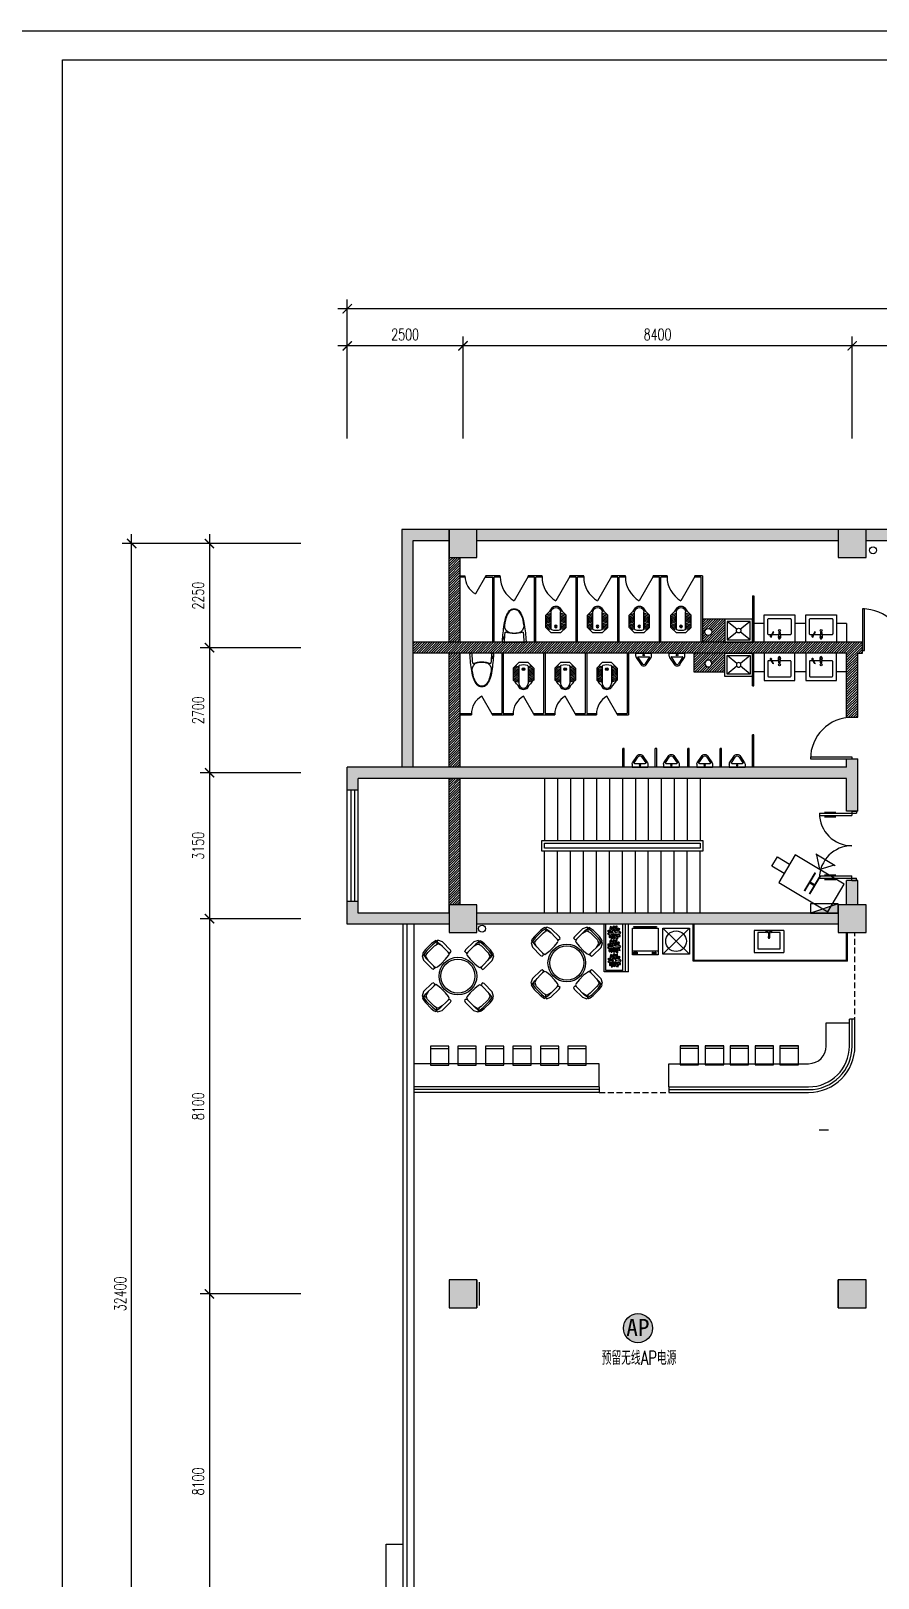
# Model space of a CAD drawing. Extents: x 243000 to 1039751, y -184758 to -16773.
# Drawn here: x 894021 to 912307, y -82371 to -48970 of the extents above; entities that cross this region are included whole.
import ezdxf
from ezdxf.enums import TextEntityAlignment as Align

# ---------------------------------------------------------------- set-up
doc = ezdxf.new("R2010")
doc.units = 0
doc.header["$LTSCALE"] = 1000
doc.header["$MEASUREMENT"] = 0
doc.linetypes.add('HIDDEN2', pattern=[0.1875, 0.125, -0.0625])
doc.layers.get('0').update_dxf_attribs({"linetype": 'CONTINUOUS'})
for name, color, linetype in [('2F-p', 2, 'CONTINUOUS'), ('_PAS CABLE TRAY', 7, 'CONTINUOUS'), ('rd-PDS点', 3, 'CONTINUOUS'), ('WALL', 7, 'CONTINUOUS'), ('Z-TEXT', 7, 'CONTINUOUS'), ('地坪虚线', 250, 'CONTINUOUS'), ('家具', 2, 'CONTINUOUS'), ('植物', 250, 'CONTINUOUS'), ('楼梯', 4, 'CONTINUOUS'), ('洁具', 4, 'CONTINUOUS'), ('消火栓', 1, 'CONTINUOUS'), ('玻璃线', 5, 'CONTINUOUS'), ('轴线标注', 1, 'CONTINUOUS'), ('门', 3, 'CONTINUOUS'), ('隔断', 5, 'CONTINUOUS')]:
    doc.layers.add(name, color=color, linetype=linetype)
doc.styles.add('CHINESE', font='')
doc.styles.add('DIM_FONT', font='romans.shx', dxfattribs={"width": 0.7, "height": 250, "bigfont": 'hztxt.shx'})
doc.styles.add('rd-1', font='')
doc.styles.add('ROMANS', font='romans.shx', dxfattribs={"width": 0.7, "bigfont": 'hzdxf.shx'})
doc.styles.get('CHINESE').set_extended_font_data('NSimSun')
doc.styles.get('rd-1').set_extended_font_data('SimSun')
pattern_1 = [(45, (490930.923, 22153.9), (-26.5165043, 26.5165043), [])]

# ---------------------------------------------------------------- blocks, each defined once
blk = doc.blocks.new('_fzh')
at = {"layer": 'WALL'}
blk.add_hatch(color=7, dxfattribs=at).paths.add_polyline_path([(0.5, 0.5), (-0.5, 0.5), (-0.5, -0.5), (0.5, -0.5)])
at = {"layer": 'WALL', "color": 7}
blk.add_lwpolyline([(-0.5, -0.5), (0.5, -0.5), (0.5, 0.5), (-0.5, 0.5)], close=True, dxfattribs=at)
blk = doc.blocks.new('_LV12')
at = {"color": 8}
for p, q in [((-250, -50), (-39, -219)), ((-250, -450), (-39, -281)), ((39, -219), (250, -50)), ((39, -281), (250, -450))]:
    blk.add_line(p, q, dxfattribs=at)
for points in [[(300, -500), (300, 0), (-300, 0), (-300, -500)], [(250, -450), (250, -50), (-250, -50), (-250, -450)]]:
    blk.add_lwpolyline(points, close=True, dxfattribs=at)
blk.add_circle((0, -250), 50, dxfattribs=at)
blk = doc.blocks.new('_LV13')
at = {"color": 8}
blk.add_circle((0, 0), 0.5, dxfattribs=at)
blk = doc.blocks.new('drtj')
at = {"layer": '家具', "color": 7, "linetype": 'ByBlock'}
for p, q in [((-3061, -222023), (-3204, -222135)), ((-3040, -222050), (-3183, -222162)), ((-3164, -222205), (-3003, -222079)), ((-2991, -221983), (-3061, -222023)), ((-2970, -222010), (-3040, -222050)), ((-3003, -222079), (-2960, -222060)), ((-2957, -221971), (-2991, -221983)), ((-2936, -221998), (-2970, -222010)), ((-2960, -222060), (-2929, -222007)), ((-2910, -222050), (-2960, -222060)), ((-2943, -221989), (-2957, -221971)), ((-2916, -221968), (-2943, -221989)), ((-2929, -222007), (-2943, -221989)), ((-2929, -222007), (-2878, -222054)), ((-2824, -222012), (-2916, -221968)), ((-2836, -222108), (-2910, -222050)), ((-2878, -222054), (-2725, -222252)), ((-2671, -222210), (-2824, -222012)), ((-3266, -222240), (-3293, -222261)), ((-3293, -222261), (-3273, -222361)), ((-3260, -222192), (-3280, -222222)), ((-3280, -222222), (-3266, -222240)), ((-3273, -222361), (-3120, -222559)), ((-3266, -222240), (-3252, -222258)), ((-3204, -222135), (-3260, -222192)), ((-3239, -222219), (-3259, -222249)), ((-3252, -222258), (-3202, -222248)), ((-3252, -222258), (-3219, -222319)), ((-3183, -222162), (-3239, -222219)), ((-3219, -222319), (-3066, -222517)), ((-3215, -222287), (-3202, -222248)), ((-3178, -222373), (-3215, -222287)), ((-3202, -222248), (-3164, -222205)), ((-2907, -222480), (-2799, -222396)), ((-2799, -222396), (-2726, -222325)), ((-2726, -222325), (-2706, -222295)), ((-2725, -222252), (-2695, -222272)), ((-2706, -222295), (-2725, -222252)), ((-2695, -222272), (-2659, -222244)), ((-2659, -222244), (-2671, -222210)), ((-3120, -222559), (-3090, -222579)), ((-3090, -222579), (-3054, -222551)), ((-3066, -222517), (-3029, -222546)), ((-3054, -222551), (-3066, -222517)), ((-3029, -222546), (-2995, -222534)), ((-2995, -222534), (-2907, -222480))]:
    blk.add_line(p, q, dxfattribs=at)
at = {"layer": '家具', "color": 7}
for p, q in [((-3190, -222345), (-3198, -222347)), ((-3083, -222577), (-3089, -222578))]:
    blk.add_line(p, q, dxfattribs=at)
blk = doc.blocks.new('_LV7')
at = {"color": 8}
for p, q in [((-170, -61), (-170, 0)), ((-170, 0), (170, 0)), ((170, -61), (170, 0)), ((-162, -88), (-69, -231)), ((-124, -91), (-43, -216)), ((-116, -76), (116, -76)), ((43, -216), (124, -91)), ((69, -231), (162, -88))]:
    blk.add_line(p, q, dxfattribs=at)
blk.add_circle((0, -38), 17.7, dxfattribs=at)
for centre, radius, start, end in [((-120, -61), 50, 180, 213.0863), ((-116, -86), 10, 90, 213.0863), ((0, -191), 80, 210, 330), ((0, -191), 50, 210, 330), ((116, -86), 10, 326.9137, 90), ((120, -61), 50, 326.9137, 0)]:
    blk.add_arc(centre, radius, start, end, dxfattribs=at)
blk = doc.blocks.new('_ArchTick')
at = {"color": 0, "linetype": 'ByBlock', "const_width": 0.15}
blk.add_lwpolyline([(-0.5, -0.5), (0.5, 0.5)], dxfattribs=at)
blk = doc.blocks.new('A$C48413B5D')
at = {"color": 8}
for p, q in [((0, 22), (0, 487)), ((61, 36), (105, 41)), ((63, 20), (61, 36)), ((106, 24), (63, 20)), ((105, 44), (71, 41)), ((71, 41), (71, 38)), ((105, 41), (105, 44)), ((105, 41), (106, 24))]:
    blk.add_line(p, q, dxfattribs=at)
for centre, radius, start, end in [((21, 488), 21.3, 84.3694, 181.1223), ((10, 453), 9.5, 88.8366, 186.8562), ((-31, -1525), 1988, 82.9992, 88.8366), ((-262, -3912), 4431, 81.6916, 86.3021), ((647, 263), 463, 157.9556, 180.9676), ((345, 310), 151, 82.9692, 172.1351), ((210, 440), 8.29, 337.9556, 81.067), ((251, -436), 903, 68.4531, 82.8162), ((234, -509), 991, 70.7068, 81.6781), ((381, -4), 467, 50.0653, 67.1827), ((412, 45), 398, 49.2492, 64.5915), ((587, 255), 124, 359.2097, 47.3582), ((604, 263), 119, 355.5423, 49.9861), ((10, 56), 9.5, 173.1438, 271.1634), ((21, 21), 21.3, 178.8777, 275.6306), ((-31, 2034), 1988, 271.1634, 277.0008), ((-262, 4422), 4431, 273.6979, 278.3084), ((647, 246), 463, 179.0324, 202.0444), ((703, 260), 513, 172.1351, 180.5584), ((703, 249), 513, 179.4416, 187.8649), ((345, 199), 151, 187.8649, 277.0308), ((210, 69), 8.29, 278.933, 22.0444), ((251, 945), 903, 277.1838, 291.5469), ((234, 1018), 991, 278.3219, 289.2932), ((381, 513), 467, 292.8173, 309.9347), ((412, 464), 398, 295.4085, 310.7508), ((587, 254), 124, 312.6366, 359.6318), ((604, 246), 119, 309.9347, 3.6449)]:
    blk.add_arc(centre, radius, start, end, dxfattribs=at)
blk = doc.blocks.new('A$C544B18FA')
at = {"layer": '洁具', "color": 8}
for p, q in [((0, 380), (120, 424)), ((0, 350), (120, 394)), ((0, 120), (0, 380)), ((0, 320), (120, 364)), ((0, 290), (120, 334)), ((120, 80), (120, 452)), ((320, 80), (320, 452)), ((440, 380), (320, 424)), ((440, 350), (320, 394)), ((440, 320), (320, 364)), ((440, 290), (320, 334)), ((440, 120), (440, 380)), ((0, 260), (120, 304)), ((0, 230), (120, 274)), ((0, 200), (120, 244)), ((0, 170), (120, 214)), ((0, 140), (120, 184)), ((120, 0), (0, 120)), ((7, 113), (120, 154)), ((29, 91), (120, 124)), ((51, 69), (120, 94)), ((440, 260), (320, 304)), ((440, 230), (320, 274)), ((440, 200), (320, 244)), ((440, 170), (320, 214)), ((440, 140), (320, 184)), ((433, 113), (320, 154)), ((411, 91), (320, 124)), ((320, 0), (440, 120)), ((389, 69), (320, 94)), ((120, 0), (320, 0))]:
    blk.add_line(p, q, dxfattribs=at)
for radius in [29, 19]:
    blk.add_circle((220, 141), radius, dxfattribs=at)
for centre, radius, start, end in [((-505, 915), 736, 313.38, 329.6162), ((220, 452), 100, 0, 180), ((220, 452), 128, 44.903, 135.097), ((945, 915), 736, 210.3838, 226.62), ((135, 80), 15, 180, 249.7576), ((220, 311), 261, 249.7576, 290.2424), ((305, 80), 15, 290.2424, 0)]:
    blk.add_arc(centre, radius, start, end, dxfattribs=at)
blk = doc.blocks.new('542422')
at = {"layer": '消火栓'}
blk.add_hatch(color=7, dxfattribs=at).paths.add_polyline_path([(116564, 164856), (115964, 164656), (116564, 164656)])
at = {"layer": '消火栓', "color": 7}
blk.add_line((116564, 164856), (115964, 164656), dxfattribs=at)
blk.add_lwpolyline([(115964, 164856), (115964, 164656), (116564, 164656), (116564, 164856)], close=True, dxfattribs=at)
blk = doc.blocks.new('4234252')
at = {"layer": '植物', "color": 250}
for centre, major_axis, start_param, end_param in [((240791, -95879), (0, 180), -0.359457, 0.901022), ((240963, -97343), (0, 1610), 0.057769, 0.208197), ((240719, -95760), (0, 116), -0.590484, 0.523971), ((240727, -95641), (0, 68.6), 1.837662, 3.28234), ((241967, -90706), (0, 5161), 2.859263, 2.883945), ((240871, -95579), (0, 135), 0.993138, 2.941338), ((241088, -95435), (0, 361), 1.768065, 2.394191), ((240732, -95664), (0, 164), -1.536179, -0.266269), ((240941, -95570), (0, 111), 0.524495, 1.44463), ((241174, -95583), (0, 333), 1.236152, 1.684397), ((241015, -95642), (0, 153), 0.043698, 1.674423), ((240841, -95531), (0, 80.5), 4.636915, 5.505824), ((241158, -95713), (0, 278), 0.639486, 1.52962), ((240804, -95514), (0, 230), 3.782582, 4.816003), ((241023, -95802), (0, 149), -1.139226, 0.796843), ((241024, -96038), (0, 327), -0.422616, 0.324932), ((241023, -95509), (0, 268), 2.842055, 3.671774), ((241124, -95786), (0, 203), 0.122173, 0.899859), ((241061, -95680), (0, 105), -0.445664, 0.775754), ((240970, -95533), (0, 156), 3.800502, 4.372702), ((240758, -95601), (0, 197), 2.58517, 3.623046), ((240808, -95861), (0, 100), 0.866574, 2.12611), ((240879, -95940), (0, 167), 0.529927, 1.415675), ((240537, -95587), (0, 392), 3.724097, 3.920593), ((240899, -95887), (0, 130), 0.536111, 2.111388), ((241170, -96028), (0, 420), 0.851058, 1.394467), ((240732, -95789), (0, 181), 3.564494, 4.731128), ((240934, -95878), (0, 69.9), 1.664297, 2.699348), ((241062, -95764), (0, 188), 1.685863, 2.993944), ((240592, -95901), (0, 353), 4.598653, 5.009933), ((240882, -95893), (0, 55.6), 3.671935, 4.903974), ((240434, -96310), (0, 763), -1.079212, -0.769242), ((240901, -95911), (0, 157), 4.459149, 5.917613), ((240962, -95983), (0, 210), -0.986532, -0.211254), ((241049, -95853), (0, 80.1), 4.540681, 6.538815), ((241111, -95627), (0, 240), 2.774119, 3.178977)]:
    blk.add_ellipse(centre, major_axis=major_axis, ratio=0.897571, start_param=start_param, end_param=end_param, dxfattribs=at)
blk = doc.blocks.new('vreregre')
at = {"layer": '洁具', "color": 7}
for p, q in [((1904780, -62108), (1903980, -62108)), ((1903980, -62708), (1903980, -62108)), ((1904780, -62708), (1904780, -62108)), ((1904368, -62652), (1904368, -62533)), ((1904393, -62652), (1904393, -62533)), ((1903980, -62708), (1904780, -62708)), ((1904343, -62652), (1904368, -62652)), ((1904393, -62652), (1904418, -62652))]:
    blk.add_line(p, q, dxfattribs=at)
blk.add_lwpolyline([(1904452, -62652), (1904680, -62652), (1904680, -62208), (1904080, -62208), (1904080, -62652), (1904309, -62652)], dxfattribs=at)
for centre, radius in [((1904326, -62670), 25), ((1904326, -62670), 20), ((1904435, -62670), 25), ((1904435, -62670), 20)]:
    blk.add_circle(centre, radius, dxfattribs=at)
for centre, radius, start, end in [((1904380, -62521), 25, 300, 240), ((1904380, -62533), 12.5, 0, 180), ((1904380, -62652), 12.5, 180, 0)]:
    blk.add_arc(centre, radius, start, end, dxfattribs=at)
blk = doc.blocks.new('A$C692518CD')
at = {"layer": '洁具', "color": 7}
blk.add_line((560, 75), (0, 75), dxfattribs=at)
for points in [[(0, 575), (560, 575), (560, 0), (0, 0)], [(522, 596), (34, 596), (34, 610), (522, 610)], [(33, 53), (103, 53), (103, 16), (33, 16)], [(432, 58), (445, 58), (445, 22), (432, 22)], [(462, 58), (474, 58), (474, 22), (462, 22)], [(492, 58), (504, 58), (504, 22), (492, 22)]]:
    blk.add_lwpolyline(points, close=True, dxfattribs=at)
blk = doc.blocks.new('qjjk')
at = {"layer": 'rd-PDS点', "color": 4, "linetype": 'Continuous', "lineweight": -3, "ltscale": 0.0001}
for p, q in [((9508382, 12633024), (9508148, 12633024)), ((9508148, 12633024), (9508148, 12632848)), ((9508382, 12632673), (9508383, 12633199)), ((9508383, 12633199), (9509319, 12633199)), ((9509319, 12633199), (9509318, 12632672)), ((9508148, 12632848), (9508382, 12632848)), ((9509318, 12632672), (9508382, 12632673)), ((9508850, 12632672), (9508685, 12632490)), ((9509016, 12632489), (9508850, 12632672)), ((9508664, 12632484), (9509032, 12632484))]:
    blk.add_line(p, q, dxfattribs=at)
at = {"layer": 'rd-PDS点', "color": 4, "linetype": 'Continuous', "lineweight": -3, "ltscale": 0.0001, "style": 'rd-1', "oblique": 360, "width": 0.7}
blk.add_text('H', height=351, rotation=359.9685, dxfattribs=at).set_placement((9508863, 12632927), align=Align.MIDDLE)
blk = doc.blocks.new('ap')
at = {"layer": '_PAS CABLE TRAY', "linetype": 'ByBlock'}
h = blk.add_hatch(color=6, dxfattribs=at)
h.set_gradient(color1=(255, 0, 191), one_color=1, tint=1, name='SPHERICAL')
h.paths.add_polyline_path([(398747, 179710, 1), (398153, 179710, 1)])
at = {"layer": '_PAS CABLE TRAY', "color": 24, "linetype": 'ByBlock'}
blk.add_circle((398450, 179710), 297, dxfattribs=at)
at = {"layer": '_PAS CABLE TRAY', "color": 6, "linetype": 'ByBlock', "insert": (398210, 179900), "char_height": 350, "width": 670, "attachment_point": 1, "style": 'CHINESE'}
blk.add_mtext('{\\fSimSun|b0|i0|c0|p2;\\C4;AP}', dxfattribs=at)
blk = doc.blocks.new('fasdfa')
at = {"color": 4}
for p, q in [((898917, -115832), (927878, -115832)), ((899892, -116076), (927634, -116076)), ((899892, -136065), (899892, -116076))]:
    blk.add_line(p, q, dxfattribs=at)

msp = doc.modelspace()

# ---------------------------------------------------------------- hatches: boundary and pattern name
at = {"layer": 'WALL'}
for points in [[(903048.4, -59735.9), (902028.5, -59735.9), (902028.5, -64865.9), (902268.5, -64865.9), (902268.5, -59976), (903048.4, -59976)], [(903648.4, -59735.9), (903648.4, -59976), (911448.4, -59976), (911448.4, -59735.9)], [(919548.4, -59976), (919548.4, -59735.9), (912048.4, -59735.9), (912048.4, -59976)], [(900848.4, -64865.9), (900848.4, -65361), (901088.4, -65361), (901088.4, -65106), (911628.4, -65106), (911628.4, -65811), (911868.4, -65811), (911868.4, -64685.9), (911628.4, -64685.9), (911628.4, -64865.9)], [(911868.4, -67311), (911842.1, -67311), (911842.1, -67311), (911628.4, -67311), (911628.4, -67836), (911868.4, -67836)], [(900848.4, -68256), (903048.4, -68256), (903048.4, -68015.9), (901088.4, -68015.9), (901088.4, -67761), (900848.4, -67761)], [(911448.4, -68015.9), (903648.4, -68015.9), (903648.4, -68256), (911448.4, -68256)]]:
    msp.add_hatch(color=7, dxfattribs=at).paths.add_polyline_path(points)
h = msp.add_hatch(dxfattribs=at)
h.set_pattern_fill('ANSI31', scale=300, style=0)
h.set_pattern_definition(pattern_1)
h.paths.add_polyline_path([(903288.4, -60336), (903048.4, -60336), (903048.4, -62165.9), (903288.4, -62165.9)])
h = msp.add_hatch(dxfattribs=at)
h.set_pattern_fill('ANSI31', scale=300, style=0)
h.set_pattern_definition(pattern_1)
h.paths.add_polyline_path([(908998.4, -62406), (908333.4, -62406), (908333.4, -62806), (908998.4, -62806)])
h.paths.add_polyline_path([(908569.9, -62626.8, -1), (908719.9, -62626.8, -1)], flags=16)
h.paths.add_polyline_path([(908998.4, -61666.1), (908518.4, -61666.1), (908518.4, -62165.9), (908998.4, -62165.9)])
h.paths.add_polyline_path([(908719.9, -61945.1, -1), (908569.9, -61945.1, -1)], flags=16)
h = msp.add_hatch(dxfattribs=at)
h.set_pattern_fill('ANSI31', scale=300, style=0)
h.set_pattern_definition(pattern_1)
h.paths.add_polyline_path([(902268.5, -62165.9), (902268.5, -62406), (911628.4, -62406), (911628.4, -63785.9), (911868.4, -63785.9), (911868.4, -62405.9), (911971.6, -62405.9), (911971.6, -62165.9)])
h = msp.add_hatch(dxfattribs=at)
h.set_pattern_fill('ANSI31', scale=300, style=0)
h.set_pattern_definition(pattern_1)
h.paths.add_polyline_path([(903048.4, -64865.9), (903288.4, -64865.9), (903288.4, -62406), (903048.4, -62406)])
h = msp.add_hatch(dxfattribs=at)
h.set_pattern_fill('ANSI31', scale=300, style=0)
h.set_pattern_definition(pattern_1)
h.paths.add_polyline_path([(903048.4, -67836), (903288.4, -67836), (903288.4, -65106), (903048.4, -65106)])

# ---------------------------------------------------------------- linework, layer by layer
at = {"color": 7}
msp.add_line((903698.4, -75986), (903698.4, -76486), dxfattribs=at)
at = {"layer": 'WALL', "color": 7}
for p, q in [((937668.4, -59736), (902028.5, -59735.9)), ((902028.5, -59735.9), (902028.5, -64865.9)), ((903048.4, -62165.9), (903048.4, -59736)), ((903048.4, -59976), (902268.5, -59976)), ((902268.5, -59976), (902268.5, -64865.9)), ((911448.4, -59976), (903648.4, -59976)), ((919548.4, -59976), (912048.4, -59976)), ((903288.4, -62165.9), (903288.4, -60336)), ((908998.4, -61666.1), (908518.4, -61666.1)), ((908518.4, -61666.1), (908518.4, -62165.9)), ((908998.4, -61666.1), (908998.4, -62165.9)), ((911971.6, -62165.9), (902268.5, -62165.9)), ((911628.4, -62406), (902268.5, -62406)), ((903048.4, -64865.9), (903048.4, -62406)), ((903288.4, -64865.9), (903288.4, -62406)), ((908998.4, -62806), (908998.4, -62405.9)), ((911628.4, -63785.9), (911628.4, -62406)), ((911868.4, -63785.9), (911868.4, -62405.9)), ((911868.4, -62405.9), (911971.6, -62405.9)), ((911971.6, -62405.9), (911971.6, -62165.9)), ((908333.4, -62806), (908998.4, -62806)), ((911628.4, -63785.9), (911868.4, -63785.9)), ((911628.4, -64865.9), (911628.4, -64685.9)), ((911628.4, -64685.9), (911868.4, -64685.9)), ((911868.4, -65811), (911868.4, -64685.9)), ((911628.4, -64865.9), (900848.4, -64865.9)), ((900848.4, -65361), (900848.4, -64865.9)), ((911628.4, -65106), (901088.4, -65106)), ((901088.4, -65361), (901088.4, -65106)), ((903048.4, -68015.9), (903048.4, -65106)), ((903288.4, -67836), (903288.4, -65106)), ((911628.4, -65811), (911628.4, -65106)), ((901088.4, -65361), (900848.4, -65361)), ((911868.4, -65811), (911628.4, -65811)), ((911742.1, -65811), (911842.1, -65811)), ((911628.4, -67836), (911628.4, -67311)), ((911868.4, -67311), (911628.4, -67311)), ((911742.1, -67311), (911842.1, -67311)), ((911868.4, -67836), (911868.4, -67311)), ((900848.4, -68256), (900848.4, -67761)), ((901088.4, -67761), (900848.4, -67761)), ((901088.4, -68015.9), (901088.4, -67761)), ((903048.4, -68015.9), (901088.4, -68015.9)), ((911448.4, -68015.9), (903648.4, -68015.9)), ((903048.4, -68256), (900848.4, -68256)), ((911448.4, -68256), (903648.4, -68256))]:
    msp.add_line(p, q, dxfattribs=at)
msp.add_lwpolyline([(908333.4, -62406), (908333.4, -62806)], dxfattribs=at)
for centre in [(912198.4, -60180.9), (903759.6, -68350.9)]:
    msp.add_circle(centre, 75, dxfattribs=at)
at = {"layer": '地坪虚线', "color": 7, "linetype": 'HIDDEN2'}
for p, q in [((911808.4, -70386), (911808.4, -68436)), ((906288.4, -71886), (907788.4, -71886))]:
    msp.add_line(p, q, dxfattribs=at)
at = {"layer": '家具', "color": 7}
for p, q in [((908318.1, -69056), (908318.1, -68256)), ((908338.1, -69036), (908338.1, -68256)), ((911628.4, -69036), (911628.4, -68436)), ((911648.4, -69056), (911648.4, -68436)), ((911648.4, -69056), (908318.1, -69056)), ((911628.4, -69036), (908338.1, -69036)), ((911188.4, -70886), (911188.4, -70386)), ((911188.4, -70386), (911688.4, -70386)), ((902644.1, -70936.1), (903040.9, -70936.1)), ((903237.7, -70936.1), (903634.5, -70936.1)), ((903831.3, -70936.1), (904228.1, -70936.1)), ((904424.9, -70936.1), (904821.7, -70936.1)), ((905018.5, -70936.1), (905415.3, -70936.1)), ((905612.1, -70936.1), (906008.9, -70936.1)), ((908035.3, -70882.3), (908432.1, -70882.3)), ((908035.3, -70932.3), (908432.1, -70932.3)), ((908578.5, -70882.3), (908975.2, -70882.3)), ((908578.5, -70932.3), (908975.2, -70932.3)), ((909112.8, -70882.3), (909509.5, -70882.3)), ((909112.8, -70932.3), (909509.5, -70932.3)), ((909655.9, -70882.3), (910052.7, -70882.3)), ((909655.9, -70932.3), (910052.7, -70932.3)), ((910190.2, -70882.3), (910587, -70882.3)), ((910190.2, -70932.3), (910587, -70932.3)), ((906288.4, -71266), (902288.5, -71266)), ((906288.4, -71766), (906288.4, -71266)), ((907788.4, -71266), (910807.9, -71266)), ((907788.4, -71766), (907788.4, -71266))]:
    msp.add_line(p, q, dxfattribs=at)
for points in [[(903040.9, -70886.1), (902644.1, -70886.1), (902644.1, -71295.2), (903040.9, -71295.2)], [(903634.5, -70886.1), (903237.7, -70886.1), (903237.7, -71295.2), (903634.5, -71295.2)], [(904228.1, -70886.1), (903831.3, -70886.1), (903831.3, -71295.2), (904228.1, -71295.2)], [(904821.7, -70886.1), (904424.9, -70886.1), (904424.9, -71295.2), (904821.7, -71295.2)], [(905415.3, -70886.1), (905018.5, -70886.1), (905018.5, -71295.2), (905415.3, -71295.2)], [(906008.9, -70886.1), (905612.1, -70886.1), (905612.1, -71295.2), (906008.9, -71295.2)], [(908432.1, -70882.3), (908035.3, -70882.3), (908035.3, -71291.4), (908432.1, -71291.4)], [(908975.2, -70882.3), (908578.5, -70882.3), (908578.5, -71291.4), (908975.2, -71291.4)], [(909509.5, -70882.3), (909112.8, -70882.3), (909112.8, -71291.4), (909509.5, -71291.4)], [(910052.7, -70882.3), (909655.9, -70882.3), (909655.9, -71291.4), (910052.7, -71291.4)], [(910587, -70882.3), (910190.2, -70882.3), (910190.2, -71291.4), (910587, -71291.4)]]:
    msp.add_lwpolyline(points, close=True, dxfattribs=at)
for centre, radius in [((905588.8, -69092.1), 406.7), ((905588.8, -69092.1), 367.7), ((903237.7, -69375), 406.7), ((903237.7, -69375), 367.7)]:
    msp.add_circle(centre, radius, dxfattribs=at)
msp.add_arc((910808.4, -70886), 380, 270, 0, dxfattribs=at)
at = {"layer": '楼梯', "color": 7}
for p, q in [((905108.4, -65106), (905108.4, -66446)), ((905388.4, -65106), (905388.4, -66446)), ((905668.4, -65106), (905668.4, -66446)), ((905948.4, -65106), (905948.4, -66446)), ((906228.4, -65106), (906228.4, -66446)), ((906508.4, -65106), (906508.4, -66446)), ((906788.4, -65106), (906788.4, -66446)), ((907068.4, -65106), (907068.4, -66446)), ((907348.4, -65106), (907348.4, -66446)), ((907628.4, -65106), (907628.4, -66446)), ((907908.4, -65106), (907908.4, -66446)), ((908188.4, -65106), (908188.4, -66446)), ((908468.4, -65106), (908468.4, -66446)), ((905048.4, -66676), (905048.4, -66446)), ((905048.4, -66446), (908528.4, -66446)), ((908528.4, -66446), (908528.4, -66676)), ((908528.4, -66676), (905048.4, -66676)), ((905108.4, -66616), (905108.4, -66506)), ((905108.4, -66506), (908468.4, -66506)), ((908468.4, -66616), (905108.4, -66616)), ((905108.4, -68016), (905108.4, -66676)), ((905388.4, -68016), (905388.4, -66676)), ((905668.4, -68016), (905668.4, -66676)), ((905948.4, -68016), (905948.4, -66676)), ((906228.4, -68016), (906228.4, -66676)), ((906508.4, -68016), (906508.4, -66676)), ((906788.4, -68016), (906788.4, -66676)), ((907068.4, -68016), (907068.4, -66676)), ((907348.4, -68016), (907348.4, -66676)), ((907628.4, -68016), (907628.4, -66676)), ((907908.4, -68016), (907908.4, -66676)), ((908188.4, -68016), (908188.4, -66676)), ((908468.4, -66506), (908468.4, -66616)), ((908468.4, -68016), (908468.4, -66676))]:
    msp.add_line(p, q, dxfattribs=at)
at = {"layer": '洁具', "color": 7}
for p, q in [((903288.5, -60735.9), (903389.9, -60735.9)), ((903389.9, -60765.9), (903288.5, -60765.9)), ((903389.9, -60735.9), (903389.9, -60765.9)), ((903839.9, -60735.9), (903614.9, -61125.6)), ((904153.5, -60735.9), (903838.5, -60735.9)), ((903838.5, -60735.9), (903838.5, -60765.9)), ((903838.5, -60735.9), (903838.5, -60765.9)), ((903838.5, -60765.9), (903988.5, -60765.9)), ((903988.5, -62165.9), (903988.5, -60765.9)), ((904018.5, -62165.9), (904018.5, -60765.9)), ((904153.5, -60765.9), (904018.5, -60765.9)), ((904153.5, -60765.9), (904153.5, -60735.9)), ((904753.5, -60750.9), (904453.5, -61270.5)), ((905053.5, -60735.9), (904753.5, -60735.9)), ((904753.5, -60765.9), (904753.5, -60735.9)), ((904888.5, -60765.9), (904753.5, -60765.9)), ((904888.5, -62165.9), (904888.5, -60765.9)), ((904888.5, -62165.9), (904888.5, -60765.9)), ((904918.5, -62165.9), (904918.5, -60765.9)), ((904918.5, -62165.9), (904918.5, -60765.9)), ((905053.5, -60765.9), (904918.5, -60765.9)), ((905053.5, -60765.9), (905053.5, -60735.9)), ((905653.5, -60750.9), (905353.5, -61270.5)), ((905953.5, -60735.9), (905653.5, -60735.9)), ((905653.5, -60765.9), (905653.5, -60735.9)), ((905788.5, -60765.9), (905653.5, -60765.9)), ((905788.5, -62165.9), (905788.5, -60765.9)), ((905818.5, -62165.9), (905818.5, -60765.9)), ((905953.5, -60765.9), (905818.5, -60765.9)), ((905953.5, -60765.9), (905953.5, -60735.9)), ((906553.5, -60750.9), (906253.5, -61270.5)), ((906853.5, -60735.9), (906553.5, -60735.9)), ((906553.5, -60765.9), (906553.5, -60735.9)), ((906688.5, -60765.9), (906553.5, -60765.9)), ((906688.5, -62165.9), (906688.5, -60765.9)), ((906688.5, -62165.9), (906688.5, -60765.9)), ((906718.5, -60735.9), (906718.5, -60735.9)), ((906718.5, -62165.9), (906718.5, -60765.9)), ((906718.5, -62165.9), (906718.5, -60765.9)), ((906853.5, -60765.9), (906718.5, -60765.9)), ((906853.5, -60765.9), (906718.5, -60765.9)), ((906853.5, -60765.9), (906853.5, -60735.9)), ((907453.5, -60750.9), (907153.5, -61270.5)), ((907753.5, -60735.9), (907453.5, -60735.9)), ((907453.5, -60765.9), (907453.5, -60735.9)), ((907588.5, -60765.9), (907453.5, -60765.9)), ((907588.5, -62165.9), (907588.5, -60765.9)), ((907618.5, -62165.9), (907618.5, -60765.9)), ((907753.5, -60765.9), (907618.5, -60765.9)), ((907753.5, -60765.9), (907753.5, -60735.9)), ((907753.5, -60735.9), (907753.5, -60765.9)), ((908353.5, -60750.9), (908053.5, -61270.5)), ((908518.5, -60735.9), (908353.5, -60735.9)), ((908353.5, -60765.9), (908353.5, -60735.9)), ((908488.5, -60765.9), (908353.5, -60765.9)), ((908488.5, -62165.9), (908488.5, -60765.9)), ((908518.5, -60735.9), (908518.5, -62165.9)), ((909598.4, -61166.2), (909598.4, -62165.9)), ((909598.4, -61166.2), (909628.4, -61166.2)), ((909628.4, -61166.2), (909628.4, -62165.9)), ((909628.4, -61565.9), (909628.4, -62165.9)), ((909848.4, -61765.9), (909628.4, -61765.9)), ((910748.4, -61765.9), (910508.4, -61765.9)), ((911628.4, -61765.9), (911408.4, -61765.9)), ((911628.4, -61765.9), (911628.4, -62165.9)), ((910042.1, -61944.1), (909993.6, -62027.3)), ((910050.8, -61949.1), (910002.3, -62032.4)), ((910163.9, -61958), (910157.5, -62071.9)), ((910158.5, -62056), (910159.7, -62071.9)), ((910182.2, -62085.9), (910174.6, -62085.8)), ((910193.9, -61958.1), (910199.4, -62072)), ((910197.2, -62072.1), (910198.5, -62056.1)), ((910942.1, -61944.1), (910893.6, -62027.3)), ((910950.8, -61949.1), (910902.3, -62032.4)), ((911063.9, -61958), (911057.5, -62071.9)), ((911058.5, -62056), (911059.7, -62071.9)), ((911082.2, -62085.9), (911074.6, -62085.8)), ((911093.9, -61958.1), (911099.4, -62072)), ((911097.2, -62072.1), (911098.5, -62056.1)), ((904188.4, -62406), (904188.4, -63706)), ((904218.4, -62406), (904218.4, -63706)), ((905088.4, -62406), (905088.4, -63706)), ((905088.4, -62406), (905088.4, -63706)), ((905118.4, -62406), (905118.4, -63706)), ((905118.4, -62406), (905118.4, -63706)), ((905988.4, -62406), (905988.4, -63706)), ((906018.4, -62406), (906018.4, -63706)), ((906888.4, -62406), (906888.4, -63706)), ((906888.4, -62406), (906888.4, -63706)), ((906918.4, -62406), (906918.4, -63706)), ((906918.4, -62406), (906918.4, -63736)), ((909598.4, -63105.7), (909598.4, -62406)), ((909628.4, -63006), (909628.4, -62406)), ((909628.4, -63105.7), (909628.4, -62406)), ((910508.4, -62165.9), (909848.4, -62165.9)), ((910508.4, -62406), (909848.4, -62406)), ((911408.4, -62165.9), (910748.4, -62165.9)), ((911408.4, -62406), (910748.4, -62406)), ((910042.1, -62627.8), (909993.6, -62544.6)), ((910050.8, -62622.8), (910002.3, -62539.6)), ((910163.9, -62613.9), (910157.5, -62500)), ((910158.5, -62515.9), (910159.7, -62500)), ((910182.2, -62486.1), (910174.6, -62486.1)), ((910193.9, -62613.8), (910199.4, -62499.9)), ((910197.2, -62499.8), (910198.5, -62515.8)), ((910942.1, -62627.8), (910893.6, -62544.6)), ((910950.8, -62622.8), (910902.3, -62539.6)), ((911063.9, -62613.9), (911057.5, -62500)), ((911058.5, -62515.9), (911059.7, -62500)), ((911082.2, -62486.1), (911074.6, -62486.1)), ((911093.9, -62613.8), (911099.4, -62499.9)), ((911097.2, -62499.8), (911098.5, -62515.8)), ((909598.4, -63105.7), (909628.4, -63105.7)), ((909848.4, -62806), (909628.4, -62806)), ((910748.4, -62806), (910508.4, -62806)), ((911628.4, -62806), (911408.4, -62806)), ((903978.4, -63721), (903753.4, -63331.3)), ((904878.4, -63721), (904653.4, -63331.3)), ((905778.4, -63721), (905553.4, -63331.3)), ((906678.4, -63721), (906453.4, -63331.3)), ((903288.4, -63706), (903528.4, -63706)), ((903288.4, -63736), (903528.4, -63736)), ((903528.4, -63706), (903528.4, -63736)), ((903978.4, -63706), (904188.4, -63706)), ((903978.4, -63706), (903978.4, -63736)), ((903978.4, -63736), (904428.4, -63736)), ((904218.4, -63706), (904428.4, -63706)), ((904428.4, -63706), (904428.4, -63736)), ((904878.4, -63706), (905088.4, -63706)), ((904878.4, -63706), (904878.4, -63736)), ((904878.4, -63736), (905118.4, -63736)), ((905088.4, -63736), (905088.4, -63736)), ((905088.4, -63736), (905328.4, -63736)), ((905118.4, -63706), (905328.4, -63706)), ((905328.4, -63706), (905328.4, -63736)), ((905778.4, -63706), (905988.4, -63706)), ((905778.4, -63706), (905778.4, -63736)), ((905778.4, -63736), (906228.4, -63736)), ((906018.4, -63706), (906228.4, -63706)), ((906228.4, -63706), (906228.4, -63736)), ((906678.4, -63706), (906888.4, -63706)), ((906678.4, -63706), (906678.4, -63736)), ((906678.4, -63736), (906918.4, -63736)), ((906829.6, -64461.7), (906799.6, -64461.7)), ((907529.6, -64461.7), (907499.6, -64461.7)), ((908229.6, -64461.7), (908199.6, -64461.7)), ((908929.6, -64461.7), (908899.6, -64461.7)), ((909598.4, -64865.9), (909598.4, -64166.2)), ((909628.4, -64166.2), (909598.4, -64166.2)), ((909628.4, -64865.9), (909628.4, -64166.2)), ((907659.5, -68901.5), (908234.6, -68341.5)), ((908234.6, -68901.5), (907659.5, -68341.5))]:
    msp.add_line(p, q, dxfattribs=at)
for points in [[(909848.4, -62165.9), (909848.4, -61575.9), (910508.4, -61575.9), (910508.4, -62165.9)], [(910748.4, -62165.9), (910748.4, -61575.9), (911408.4, -61575.9), (911408.4, -62165.9)], [(909848.4, -62406), (909848.4, -62996), (910508.4, -62996), (910508.4, -62406)], [(910748.4, -62406), (910748.4, -62996), (911408.4, -62996), (911408.4, -62406)], [(906799.6, -64861.7), (906799.6, -64461.7)], [(906829.6, -64861.7), (906829.6, -64461.7)], [(907499.6, -64861.7), (907499.6, -64461.7)], [(907529.6, -64861.7), (907529.6, -64461.7)], [(908199.6, -64861.7), (908199.6, -64461.7)], [(908229.6, -64861.7), (908229.6, -64461.7)], [(908899.6, -64861.7), (908899.6, -64461.7)], [(908929.6, -64861.7), (908929.6, -64461.7)]]:
    msp.add_lwpolyline(points, dxfattribs=at)
for points in [[(910161.2, -62005.9), (909948.4, -62005.9, -0.4142136), (909928.4, -61985.9), (909928.4, -61675.9, -0.4142136), (909948.4, -61655.9), (910408.4, -61655.9, -0.4142136), (910428.4, -61675.9), (910428.4, -61985.9, -0.4142136), (910408.4, -62005.9), (910196.2, -62005.9)], [(911061.2, -62005.9), (910848.4, -62005.9, -0.4142136), (910828.4, -61985.9), (910828.4, -61675.9, -0.4142136), (910848.4, -61655.9), (911308.4, -61655.9, -0.4142136), (911328.4, -61675.9), (911328.4, -61985.9, -0.4142136), (911308.4, -62005.9), (911096.2, -62005.9)], [(910161.2, -62566), (909948.4, -62566, 0.4142136), (909928.4, -62586), (909928.4, -62896, 0.4142136), (909948.4, -62916), (910408.4, -62916, 0.4142136), (910428.4, -62896), (910428.4, -62586, 0.4142136), (910408.4, -62566), (910196.2, -62566)], [(911061.2, -62566), (910848.4, -62566, 0.4142136), (910828.4, -62586), (910828.4, -62896, 0.4142136), (910848.4, -62916), (911308.4, -62916, 0.4142136), (911328.4, -62896), (911328.4, -62586, 0.4142136), (911308.4, -62566), (911096.2, -62566)]]:
    msp.add_lwpolyline(points, format="xyb", dxfattribs=at)
for points in [[(910198.5, -62056.1, -0.105461), (910197, -62063.1, -0.1011103), (910192.6, -62069.2, -0.0955099), (910186.2, -62073.2, -0.091895), (910178.4, -62074.6, -0.091895), (910170.7, -62073.1, -0.0955099), (910164.3, -62069.1, -0.1011103), (910160, -62063, -0.105461), (910158.5, -62056, -0.105461), (910160, -62048.9, -0.1011103), (910164.4, -62042.9, -0.0955099), (910170.9, -62038.9, -0.091895), (910178.6, -62037.5, -0.091895), (910186.3, -62039, -0.0955099), (910192.7, -62043, -0.1011103), (910197, -62049.1, -0.105461)], [(911098.5, -62056.1, -0.105461), (911097, -62063.1, -0.1011103), (911092.6, -62069.2, -0.0955099), (911086.2, -62073.2, -0.091895), (911078.4, -62074.6, -0.091895), (911070.7, -62073.1, -0.0955099), (911064.3, -62069.1, -0.1011103), (911060, -62063, -0.105461), (911058.5, -62056, -0.105461), (911060, -62048.9, -0.1011103), (911064.4, -62042.9, -0.0955099), (911070.9, -62038.9, -0.091895), (911078.6, -62037.5, -0.091895), (911086.3, -62039, -0.0955099), (911092.7, -62043, -0.1011103), (911097, -62049.1, -0.105461)], [(910198.5, -62515.8, 0.105461), (910197, -62508.8, 0.1011103), (910192.6, -62502.7, 0.0955099), (910186.2, -62498.7, 0.091895), (910178.4, -62497.3, 0.091895), (910170.7, -62498.8, 0.0955099), (910164.3, -62502.8, 0.1011103), (910160, -62508.9, 0.105461), (910158.5, -62515.9, 0.105461), (910160, -62523, 0.1011103), (910164.4, -62529, 0.0955099), (910170.9, -62533, 0.091895), (910178.6, -62534.4, 0.091895), (910186.3, -62532.9, 0.0955099), (910192.7, -62528.9, 0.1011103), (910197, -62522.8, 0.105461)], [(911098.5, -62515.8, 0.105461), (911097, -62508.8, 0.1011103), (911092.6, -62502.7, 0.0955099), (911086.2, -62498.7, 0.091895), (911078.4, -62497.3, 0.091895), (911070.7, -62498.8, 0.0955099), (911064.3, -62502.8, 0.1011103), (911060, -62508.9, 0.105461), (911058.5, -62515.9, 0.105461), (911060, -62523, 0.1011103), (911064.4, -62529, 0.0955099), (911070.9, -62533, 0.091895), (911078.6, -62534.4, 0.091895), (911086.3, -62532.9, 0.0955099), (911092.7, -62528.9, 0.1011103), (911097, -62522.8, 0.105461)]]:
    msp.add_lwpolyline(points, format="xyb", close=True, dxfattribs=at)
msp.add_lwpolyline([(908234.6, -68341.5), (908234.6, -68901.5), (907659.5, -68901.5), (907659.5, -68341.5)], close=True, dxfattribs=at)
for centre, radius in [((909993.6, -62037.3), 10), ((910178.4, -61914.9), 21.3), ((910893.6, -62037.3), 10), ((911078.4, -61914.9), 21.3), ((909993.6, -62534.6), 10), ((910178.4, -62657), 21.3), ((910893.6, -62534.6), 10), ((911078.4, -62657), 21.3), ((907947, -68621.5), 222.8)]:
    msp.add_circle(centre, radius, dxfattribs=at)
for centre, radius, start, end in [((903839.9, -60735.9), 450, 180, 240), ((904735.7, -60761.2), 582.3, 178.9911, 241.0089), ((905635.7, -60761.2), 582.3, 178.9911, 241.0089), ((906535.7, -60761.2), 582.3, 178.9911, 241.0089), ((907435.7, -60761.2), 582.3, 178.9911, 241.0089), ((908335.7, -60761.2), 582.3, 178.9911, 241.0089), ((909993.6, -62037.3), 17.5, 76.37739, 43.17429), ((910046.4, -61946.6), 5, 329.77584, 149.77584), ((910178.4, -62073), 21, 176.77488, 2.77681), ((910174.6, -62070.8), 15, 184.16558, 269.77584), ((910178.8, -61970.3), 19.4, 39.07523, 140.47646), ((910182.3, -62070.9), 15, 269.77584, 355.3861), ((910893.6, -62037.3), 17.5, 76.37739, 43.17429), ((910946.4, -61946.6), 5, 329.77584, 149.77584), ((911078.4, -62073), 21, 176.77488, 2.77681), ((911074.6, -62070.8), 15, 184.16558, 269.77584), ((911078.8, -61970.3), 19.4, 39.07523, 140.47646), ((911082.3, -62070.9), 15, 269.77584, 355.3861), ((909993.6, -62534.6), 17.5, 316.82571, 283.62261), ((910046.4, -62625.3), 5, 210.22416, 30.22416), ((910178.4, -62498.9), 21, 357.22319, 183.22512), ((910174.6, -62501.1), 15, 90.22416, 175.83442), ((910178.8, -62601.6), 19.4, 219.52354, 320.92477), ((910182.3, -62501.1), 15, 4.6139, 90.22416), ((910893.6, -62534.6), 17.5, 316.82571, 283.62261), ((910946.4, -62625.3), 5, 210.22416, 30.22416), ((911078.4, -62498.9), 21, 357.22319, 183.22512), ((911074.6, -62501.1), 15, 90.22416, 175.83442), ((911078.8, -62601.6), 19.4, 219.52354, 320.92477), ((911082.3, -62501.1), 15, 4.6139, 90.22416), ((903978.4, -63721), 450, 120, 180), ((904878.4, -63721), 450, 120, 180), ((905778.4, -63721), 450, 120, 180), ((906678.4, -63721), 450, 120, 180)]:
    msp.add_arc(centre, radius, start, end, dxfattribs=at)
at = {"layer": '玻璃线', "color": 7}
for p, q in [((900848.4, -67761), (900848.4, -65361)), ((900928.4, -65361), (900928.4, -67761)), ((901008.4, -65361), (901008.4, -67761)), ((901088.4, -67761), (901088.4, -65361)), ((902048.5, -68256), (902048.4, -92976)), ((902138.5, -68256), (902138.4, -92886)), ((902288.5, -68256), (902288.4, -92735.9)), ((906798.1, -69286), (906798.1, -68260.7)), ((906858.1, -69286), (906858.1, -68260.7)), ((906918.1, -69286), (906918.1, -68260.7)), ((906918.1, -69286), (906798.1, -69286)), ((911688.4, -70886), (911688.4, -70305.9)), ((911808.4, -70305.9), (911688.4, -70305.9)), ((911688.4, -70886), (911688.4, -70386)), ((911748.4, -70886), (911748.4, -70305.9)), ((911748.4, -70886), (911748.4, -70386)), ((911808.4, -70886), (911808.4, -70305.9)), ((911808.4, -70886), (911808.4, -70386)), ((906288.4, -71766), (902288.5, -71766)), ((906288.4, -71766), (906288.4, -71886)), ((907788.4, -71766), (910807.9, -71766)), ((907788.4, -71766), (907788.4, -71886)), ((906288.4, -71826), (902288.5, -71826)), ((906288.4, -71886), (902288.5, -71886)), ((907788.4, -71826), (910808.4, -71826)), ((907788.4, -71886), (910807.9, -71886)), ((901688.4, -93396), (901688.4, -81636)), ((901688.4, -81636), (902048.4, -81636))]:
    msp.add_line(p, q, dxfattribs=at)
for radius in [1000, 940, 880, 940, 880]:
    msp.add_arc((910808.4, -70886), radius, 270, 0, dxfattribs=at)
at = {"layer": '轴线标注', "color": 1}
for p, q in [((900848.5, -56968.2), (900848.5, -54768.2)), ((936548.5, -54968.2), (900648.5, -54968.2)), ((903548.5, -55768.2), (900648.5, -55768.2)), ((900848.5, -57768.2), (900848.5, -55568.2)), ((911948.5, -55768.2), (903148.5, -55768.2)), ((903348.5, -57768.2), (903348.5, -55568.2)), ((903348.5, -57768.2), (903348.5, -55568.2)), ((920048.5, -55768.2), (911548.5, -55768.2)), ((911748.5, -57768.2), (911748.5, -55568.2)), ((911748.5, -57768.2), (911748.5, -55568.2)), ((898193.2, -60036), (895993.2, -60036)), ((896193.2, -92636), (896193.2, -59836)), ((899848.4, -60036), (897675.7, -60036)), ((897875.7, -59836), (897875.7, -62486)), ((897875.7, -62086), (897875.7, -65186)), ((899848.4, -62286), (897675.7, -62286)), ((899848.4, -62286), (897675.7, -62286)), ((897875.7, -64786), (897875.7, -68336)), ((899848.4, -64986), (897675.7, -64986)), ((899848.4, -64986), (897675.7, -64986)), ((899848.4, -68136), (897675.7, -68136)), ((899848.4, -68136), (897675.7, -68136)), ((897875.7, -67936), (897875.7, -76436)), ((897875.7, -76036), (897875.7, -84536)), ((899848.4, -76236), (897675.7, -76236)), ((899848.4, -76236), (897675.7, -76236))]:
    msp.add_line(p, q, dxfattribs=at)
at = {"layer": '轴线标注', "color": 5}
msp.add_line((911035.1, -72691.6), (911235.1, -72691.6), dxfattribs=at)
at = {"layer": '门', "color": 7}
for p, q in [((911042.1, -65861), (911842.1, -65861)), ((911043.9, -65911), (911742.1, -65911)), ((911154.1, -65836), (911396.6, -65836)), ((911154.1, -65936), (911396.6, -65936)), ((911742.1, -65811), (911742.1, -65911)), ((911842.1, -65811), (911842.1, -65861)), ((911042.1, -67261), (911842.1, -67261)), ((911043.9, -67211), (911742.1, -67211)), ((911154.1, -67186), (911396.6, -67186)), ((911154.1, -67286), (911396.6, -67286)), ((911742.1, -67311), (911742.1, -67211)), ((911842.1, -67311), (911842.1, -67261))]:
    msp.add_line(p, q, dxfattribs=at)
for points in [[(911971.6, -62345.9), (912011.6, -62345.9), (912011.6, -61445.9), (911971.6, -61445.9)], [(911748.4, -64685.9), (911748.4, -64645.9), (910848.4, -64645.9), (910848.4, -64685.9)]]:
    msp.add_lwpolyline(points, close=True, dxfattribs=at)
for centre, radius, start, end in [((911971.6, -62345.9), 900, 0, 90), ((911748.4, -64685.9), 900, 90, 180), ((911742.1, -65861), 700, 180, 270), ((911742.1, -67261), 700, 90, 180)]:
    msp.add_arc(centre, radius, start, end, dxfattribs=at)
at = {"layer": '隔断', "color": 7}
for p, q in [((906398.1, -69286), (906398.1, -68256)), ((906428.1, -69256), (906428.1, -68256)), ((906798.1, -69286), (906398.1, -69286)), ((906798.1, -69256), (906428.1, -69256)), ((903648.4, -75936), (903648.4, -76536)), ((911448.4, -76536), (911448.4, -75936))]:
    msp.add_line(p, q, dxfattribs=at)

# ---------------------------------------------------------------- block references
at = {"color": 4, "lineweight": 5, "xscale": 2.547089064726606, "yscale": 2.547089064610191, "zscale": 2.5470890645979}
msp.add_blockref('fasdfa', (-1397402.2, 246064.5), dxfattribs=at)
at = {"layer": '2F-p', "xscale": -1.319999999982431, "yscale": 1.320000000036089, "zscale": 1.32, "rotation": 149.2001100606787}
msp.add_blockref('qjjk', (-1332003, 20683185.8), dxfattribs=at)
at = {"layer": '_PAS CABLE TRAY', "color": 6, "linetype": 'ByBlock', "xscale": 1.055999999982305, "yscale": 1.056000000011409, "zscale": 1.056}
msp.add_blockref('ap', (486361.7, -266750.2), dxfattribs=at)
at = {"layer": 'WALL', "color": 7}
for name, p, xscale, yscale, zscale in [('_fzh', (903348.4, -60036), 600, 600, 600), ('_fzh', (911748.4, -60036), 600, 600, 600), ('_LV13', (908644.9, -61945.1), 150, 150, 150), ('_LV13', (908644.9, -61945.1), 150, 150, 150), ('_fzh', (903348.4, -68136), 600, 600, 600), ('_fzh', (911748.4, -68136), 600, 600, 600), ('_fzh', (903348.4, -76236), 600, 600, 600), ('_fzh', (911748.4, -76236), 600, 600, 600)]:
    msp.add_blockref(name, p, dxfattribs=dict(at, xscale=xscale, yscale=yscale, zscale=zscale))
at = {"layer": 'WALL', "color": 7, "xscale": -150, "yscale": 150, "zscale": 150, "rotation": 180}
msp.add_blockref('_LV13', (908644.9, -62626.8), dxfattribs=at)
at = {"layer": '家具', "color": 7}
for p, rotation in [((881919, 152449.2), 6.761502943268112), ((1127130.1, -45422.2), 276.7615029449425), ((879567.8, 152166.3), 6.761502943268112), ((1124779, -45705.1), 276.7615029449425), ((684047.6, -92762), 96.76150294494258), ((929258.7, -290633.4), 186.7615029449471), ((681696.4, -93044.9), 96.76150294494258), ((926907.6, -290916.3), 186.7615029449471)]:
    msp.add_blockref('drtj', p, dxfattribs=dict(at, rotation=rotation))
at = {"layer": '家具', "color": 7, "linetype": 'ByBlock', "ltscale": 0.5}
msp.add_blockref('A$C692518CD', (907004, -68913.1), dxfattribs=at)
at = {"layer": '家具', "color": 7, "xscale": 0.7999999998137355, "yscale": 0.7999999998137355, "zscale": 0.8000000000000114, "rotation": 180}
msp.add_blockref('vreregre', (2433456.7, -118553.5, -343.7), dxfattribs=at)
at = {"layer": '植物', "color": 7, "xscale": 0.5999999999767169, "yscale": 0.6000000000058208, "zscale": 0.6}
for p in [(762070.1, -11002.7), (762066.6, -11299.3), (762077, -11606.3)]:
    msp.add_blockref('4234252', p, dxfattribs=at)
at = {"layer": '洁具', "color": 7, "xscale": -1}
for name, p, rotation in [('A$C48413B5D', (904198.9, -62165.9), 270), ('A$C48413B5D', (904008, -62406), 90), ('_LV12', (909298.4, -62405.9), 6.760986810405711e-05), ('_LV12', (909298.4, -62405.9), 6.760986810405711e-05), ('_LV7', (907167.1, -64861.7), 179.9999303774271), ('_LV7', (907844.6, -64861.7), 179.9999303774271), ('_LV7', (908566, -64861.7), 179.9999303774271), ('_LV7', (909266, -64861.7), 179.9999303774271)]:
    msp.add_blockref(name, p, dxfattribs=dict(at, rotation=rotation))
for p in [(905573.5, -61965.9), (906473.5, -61965.9), (907373.5, -61965.9), (908273.5, -61965.9)]:
    msp.add_blockref('A$C544B18FA', p, dxfattribs=at)
at = {"layer": '洁具', "color": 7}
for name, p, rotation in [('_LV12', (909298.4, -62166.1), 179.9999323901319), ('_LV7', (907248.4, -62406), 6.962424033584291e-05), ('_LV7', (907248.4, -62406), 6.962424033584291e-05), ('_LV7', (907969.8, -62406), 6.962424033584291e-05), ('A$C544B18FA', (904873.4, -62606), 180), ('A$C544B18FA', (905773.4, -62606), 180), ('A$C544B18FA', (906673.4, -62606), 180)]:
    msp.add_blockref(name, p, dxfattribs=dict(at, rotation=rotation))
at = {"layer": '洁具', "color": 7, "xscale": -150, "yscale": 150, "zscale": 150, "rotation": 180}
msp.add_blockref('_LV13', (908644.9, -62626.8), dxfattribs=at)
at = {"layer": '消火栓', "color": 7}
msp.add_blockref('542422', (794884.4, -232671.9), dxfattribs=at)
at = {"layer": '轴线标注', "color": 1, "xscale": 200, "yscale": 200, "zscale": 200}
for p, rotation in [((900848.5, -54968.2), 180), ((900848.5, -55768.2), 180), ((903348.5, -55768.2), 180), ((911748.5, -55768.2), 180), ((896193.2, -60036), 90), ((897875.7, -60036), 90), ((897875.7, -62286), 270), ((897875.7, -62286), 90), ((897875.7, -64986), 90), ((897875.7, -64986), 270), ((897875.7, -68136), 90), ((897875.7, -68136), 270), ((897875.7, -76236), 270), ((897875.7, -76236), 90)]:
    msp.add_blockref('_ArchTick', p, dxfattribs=dict(at, rotation=rotation))
for p in [(903348.5, -55768.2), (911748.5, -55768.2)]:
    msp.add_blockref('_ArchTick', p, dxfattribs=at)

# ---------------------------------------------------------------- texts
at = {"layer": 'Z-TEXT', "color": 3, "style": 'ROMANS', "width": 0.7}
msp.add_text('预留无线AP电源', height=300, dxfattribs=at).set_placement((907147.8, -77768.7), align=Align.CENTER)
at = {"layer": '轴线标注', "color": 1, "char_height": 250, "attachment_point": 5, "style": 'DIM_FONT'}
for s, insert in [('\\A1;2500', (902098.5, -55523.2)), ('\\A1;8400', (907548.5, -55523.2))]:
    msp.add_mtext(s, dxfattribs=dict(at, insert=insert))
at = {"layer": '轴线标注', "color": 1, "char_height": 250, "attachment_point": 5, "rotation": 90, "style": 'DIM_FONT'}
for s, insert in [('\\A1;2250', (897630.7, -61161)), ('\\A1;2700', (897630.7, -63636)), ('\\A1;3150', (897630.7, -66561)), ('\\A1;8100', (897630.7, -72186)), ('\\A1;32400', (895948.2, -76236)), ('\\A1;8100', (897630.7, -80286))]:
    msp.add_mtext(s, dxfattribs=dict(at, insert=insert))

doc.saveas('drawing.dxf')
